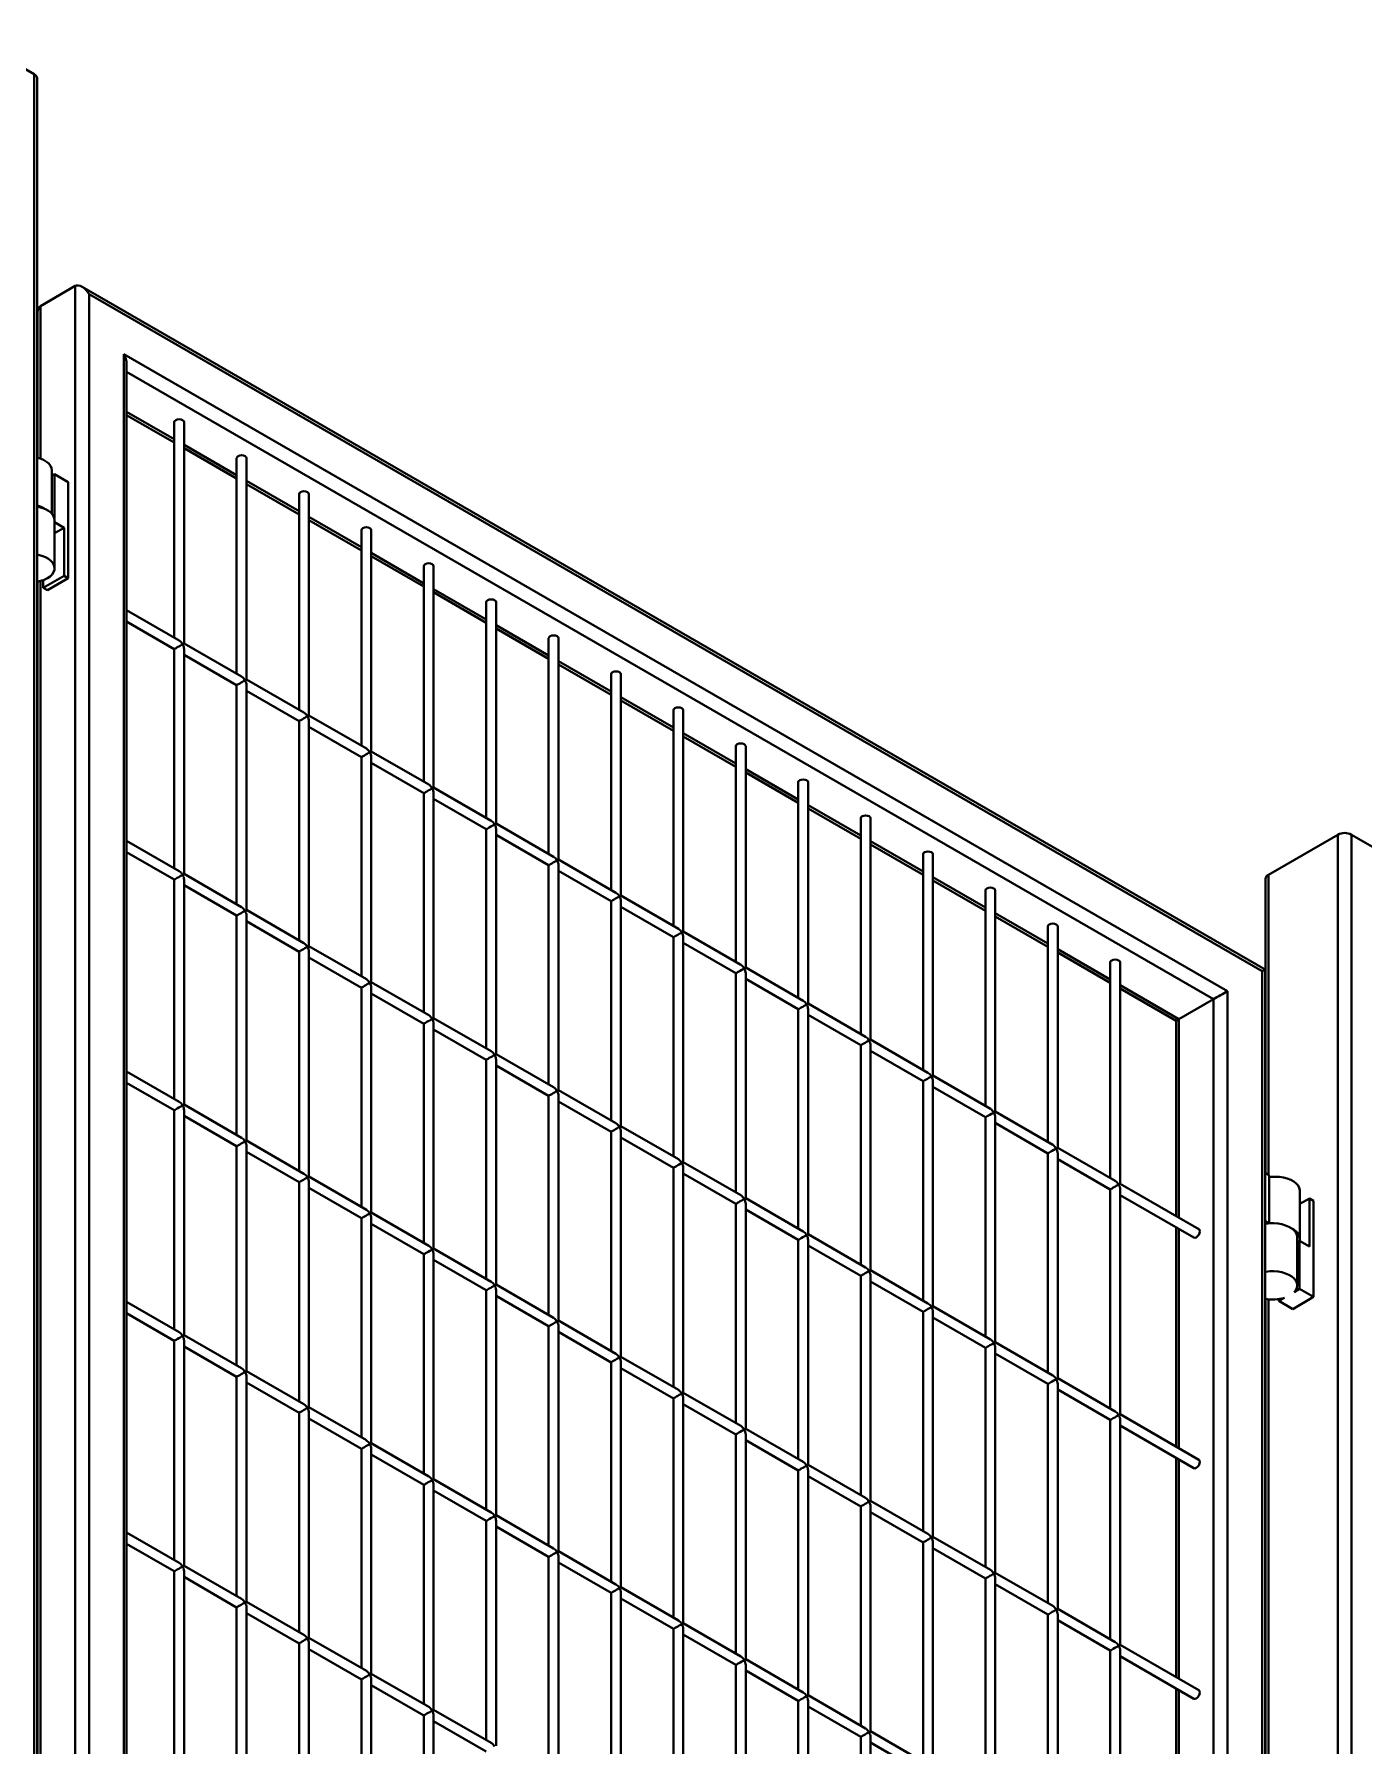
# Model space of a CAD drawing. Header units: millimetres. Extents: x 0 to 420, y 0 to 297.
# Drawn here: x 252.42 to 265.98, y 113.94 to 131.4 of the extents above; entities that cross this region are included whole.
import ezdxf

# ---------------------------------------------------------------- set-up
doc = ezdxf.new("R2010")
doc.units = ezdxf.units.MM

msp = doc.modelspace()

# ---------------------------------------------------------------- linework, layer by layer
at = {"color": 7, "linetype": 'Continuous', "lineweight": 40}
for p, q in [((251.7173, 131.3982), (252.4244, 130.99)), ((252.4537, 98.8013), (252.4537, 130.9491)), ((252.8416, 128.8303), (252.488, 128.6262)), ((252.8416, 99.4348), (252.8416, 128.8303)), ((264.9765, 121.8587), (252.9123, 128.8233)), ((252.983, 128.7486), (252.983, 99.5165)), ((264.9473, 121.8418), (252.983, 128.7486)), ((252.4587, 128.5614), (252.4587, 127.0791)), ((253.3366, 128.1363), (264.5937, 121.6377)), ((253.3366, 99.7206), (253.3366, 128.1363)), ((253.3658, 99.7376), (253.3658, 128.0377)), ((253.3658, 127.514), (253.8522, 127.2332)), ((253.8522, 127.4423), (253.8522, 125.2426)), ((253.9522, 125.1849), (253.9522, 127.4423)), ((253.9522, 127.1755), (254.4886, 126.8659)), ((252.6037, 126.5086), (252.6037, 126.9481)), ((252.6295, 126.9114), (252.6037, 126.8965)), ((252.6295, 126.9114), (252.6295, 126.4623)), ((252.7709, 126.8298), (252.6295, 126.9114)), ((254.4886, 127.0749), (254.4886, 124.8752)), ((254.5886, 124.8175), (254.5886, 127.0749)), ((252.7709, 125.8499), (252.7709, 126.8298)), ((254.5886, 126.8081), (255.125, 126.4985)), ((255.125, 126.7075), (255.125, 124.5078)), ((255.225, 124.4501), (255.225, 126.7075)), ((252.632, 125.952), (252.632, 126.4419)), ((252.632, 126.42), (252.7284, 126.3643)), ((255.225, 126.4408), (255.7614, 126.1311)), ((252.7284, 126.3643), (252.632, 126.3086)), ((252.7284, 126.3643), (252.7284, 125.8744)), ((255.7614, 126.3401), (255.7614, 124.1404)), ((255.8614, 124.0827), (255.8614, 126.3401)), ((255.8614, 126.0734), (256.3978, 125.7637)), ((252.7284, 125.8744), (252.5163, 125.752)), ((252.7284, 125.8744), (252.7709, 125.8499)), ((256.3978, 125.9728), (256.3978, 123.773)), ((256.4978, 123.7153), (256.4978, 125.9728)), ((252.4587, 125.8146), (252.4587, 102.5829)), ((252.5163, 125.8303), (252.5163, 125.752)), ((252.5163, 125.752), (252.5587, 125.7275)), ((252.7709, 125.8499), (252.5587, 125.7275)), ((256.4978, 125.706), (257.0342, 125.3963)), ((253.9022, 125.2137), (253.3658, 125.5234)), ((257.0342, 125.6054), (257.0342, 123.4057)), ((257.1342, 123.3479), (257.1342, 125.6054)), ((253.3658, 125.4079), (253.8522, 125.1271)), ((254.5386, 124.8463), (253.9522, 125.1849)), ((257.1342, 125.3386), (257.6706, 125.0289)), ((257.6706, 125.238), (257.6706, 123.0383)), ((257.7706, 122.9806), (257.7706, 125.238)), ((253.8522, 125.1271), (253.8522, 122.8909)), ((253.9522, 122.8332), (253.9522, 125.1271)), ((253.9522, 125.0694), (254.4886, 124.7597)), ((255.175, 124.479), (254.5886, 124.8175)), ((257.7706, 124.9712), (258.307, 124.6616)), ((258.307, 124.8706), (258.307, 122.6709)), ((258.407, 122.6132), (258.407, 124.8706)), ((254.4886, 124.7597), (254.4886, 122.5236)), ((254.5886, 122.4658), (254.5886, 124.7597)), ((254.5886, 124.702), (255.125, 124.3923)), ((258.407, 124.6038), (258.9434, 124.2942)), ((258.9434, 124.5032), (258.9434, 122.3035)), ((259.0434, 122.2458), (259.0434, 124.5032)), ((255.125, 124.3923), (255.125, 122.1562)), ((255.8114, 124.1116), (255.225, 124.4501)), ((255.225, 122.0984), (255.225, 124.3923)), ((255.225, 124.3346), (255.7614, 124.025)), ((259.0434, 124.2365), (259.5798, 123.9268)), ((259.5798, 124.1358), (259.5798, 121.9361)), ((259.6798, 121.8784), (259.6798, 124.1358)), ((255.7614, 124.025), (255.7614, 121.7888)), ((256.4478, 123.7442), (255.8614, 124.0827)), ((255.8614, 121.7311), (255.8614, 124.025)), ((255.8614, 123.9672), (256.3978, 123.6576)), ((259.6798, 123.8691), (260.2162, 123.5594)), ((256.3978, 123.6576), (256.3978, 121.4214)), ((257.0842, 123.3768), (256.4978, 123.7153)), ((256.4978, 121.3637), (256.4978, 123.6576)), ((256.4978, 123.5999), (257.0342, 123.2902)), ((260.2162, 123.7685), (260.2162, 121.5687)), ((260.3162, 121.511), (260.3162, 123.7685)), ((260.3162, 123.5017), (260.8526, 123.192)), ((257.0342, 123.2902), (257.0342, 121.054)), ((257.7206, 123.0094), (257.1342, 123.3479)), ((257.1342, 120.9963), (257.1342, 123.2902)), ((260.8526, 123.4011), (260.8526, 121.2014)), ((260.9526, 121.1436), (260.9526, 123.4011)), ((253.9022, 122.8621), (253.3658, 123.1717)), ((257.1342, 123.2325), (257.6706, 122.9228)), ((260.9526, 123.1343), (261.489, 122.8246)), ((265.0109, 122.8259), (265.718, 123.2341)), ((265.8594, 123.2341), (266.5665, 122.8259)), ((253.3658, 123.0563), (253.8522, 122.7755)), ((257.6706, 122.9228), (257.6706, 120.6866)), ((258.357, 122.642), (257.7706, 122.9806)), ((257.7706, 120.6289), (257.7706, 122.9228)), ((261.489, 123.0337), (261.489, 120.834)), ((261.589, 120.7763), (261.589, 123.0337)), ((253.8522, 122.7755), (253.8522, 120.5393)), ((254.5386, 122.4947), (253.9522, 122.8332)), ((253.9522, 120.4816), (253.9522, 122.7755)), ((257.7706, 122.8651), (258.307, 122.5554)), ((261.589, 122.7669), (262.1254, 122.4573)), ((264.9816, 122.7851), (264.9816, 119.7807)), ((253.9522, 122.7178), (254.4886, 122.4081)), ((258.307, 122.5554), (258.307, 120.3193)), ((258.9934, 122.2747), (258.407, 122.6132)), ((258.407, 120.2615), (258.407, 122.5554)), ((262.1254, 122.6663), (262.1254, 120.4666)), ((262.2254, 120.4089), (262.2254, 122.6663)), ((254.4886, 122.4081), (254.4886, 120.1719)), ((255.175, 122.1273), (254.5886, 122.4658)), ((254.5886, 120.1142), (254.5886, 122.4081)), ((258.407, 122.4977), (258.9434, 122.188)), ((262.2254, 122.3995), (262.7618, 122.0899)), ((254.5886, 122.3504), (255.125, 122.0407)), ((259.6298, 121.9073), (259.0434, 122.2458)), ((262.7618, 122.2989), (262.7618, 120.0992)), ((262.8618, 120.0415), (262.8618, 122.2989)), ((255.125, 122.0407), (255.125, 119.8045)), ((255.8114, 121.7599), (255.225, 122.0985)), ((255.225, 119.7468), (255.225, 122.0407)), ((258.9434, 122.188), (258.9434, 119.9519)), ((259.0434, 119.8941), (259.0434, 122.188)), ((259.0434, 122.1303), (259.5798, 121.8207)), ((262.8618, 122.0321), (263.3982, 121.7225)), ((255.225, 121.983), (255.7614, 121.6733)), ((260.2662, 121.5399), (259.6798, 121.8784)), ((263.3982, 121.9315), (263.3982, 119.7318)), ((263.4982, 119.6741), (263.4982, 121.9315)), ((264.9765, 92.5111), (264.9765, 121.8587)), ((256.4478, 121.3926), (255.8614, 121.7311)), ((259.5798, 121.8207), (259.5798, 119.5845)), ((259.6798, 119.5268), (259.6798, 121.8207)), ((259.6798, 121.7629), (260.2162, 121.4533)), ((264.9473, 92.6097), (264.9473, 121.8418)), ((255.7614, 121.6733), (255.7614, 119.4372)), ((255.8614, 119.3794), (255.8614, 121.6733)), ((255.8614, 121.6156), (256.3978, 121.3059)), ((260.9026, 121.1725), (260.3162, 121.511)), ((263.4982, 121.6648), (264.0694, 121.335)), ((264.4523, 121.556), (264.0987, 121.3519)), ((264.5937, 121.6377), (264.5937, 93.222)), ((257.0842, 121.0252), (256.4978, 121.3637)), ((260.2162, 121.4533), (260.2162, 119.2171)), ((260.3162, 119.1594), (260.3162, 121.4533)), ((260.3162, 121.3956), (260.8526, 121.0859)), ((264.0694, 121.335), (264.0694, 119.3443)), ((256.3978, 121.3059), (256.3978, 119.0698)), ((256.4978, 119.012), (256.4978, 121.3059)), ((256.4978, 121.2482), (257.0342, 120.9386)), ((257.7206, 120.6578), (257.1342, 120.9963)), ((260.8526, 121.0859), (260.8526, 118.8497)), ((261.539, 120.8051), (260.9526, 121.1436)), ((260.9526, 118.792), (260.9526, 121.0859)), ((260.9526, 121.0282), (261.489, 120.7185)), ((253.9022, 120.5104), (253.3658, 120.8201)), ((257.0342, 120.9386), (257.0342, 118.7024)), ((257.1342, 118.6447), (257.1342, 120.9386)), ((257.1342, 120.8808), (257.6706, 120.5712)), ((253.3658, 120.7046), (253.8522, 120.4238)), ((258.357, 120.2904), (257.7706, 120.6289)), ((261.489, 120.7185), (261.489, 118.4823)), ((262.1754, 120.4377), (261.589, 120.7763)), ((261.589, 118.4246), (261.589, 120.7185)), ((261.589, 120.6608), (262.1254, 120.3511)), ((254.5386, 120.1431), (253.9522, 120.4816)), ((257.6706, 120.5712), (257.6706, 118.335)), ((257.7706, 118.2773), (257.7706, 120.5712)), ((257.7706, 120.5134), (258.307, 120.2038)), ((253.8522, 120.4238), (253.8522, 118.1877)), ((253.9522, 118.1299), (253.9522, 120.4238)), ((253.9522, 120.3661), (254.4886, 120.0565)), ((262.1254, 120.3511), (262.1254, 118.115)), ((262.8118, 120.0703), (262.2254, 120.4089)), ((262.2254, 118.0572), (262.2254, 120.3511)), ((262.2254, 120.2934), (262.7618, 119.9837)), ((255.175, 119.7757), (254.5886, 120.1142)), ((258.307, 120.2038), (258.307, 117.9676)), ((258.9934, 119.923), (258.407, 120.2615)), ((258.407, 117.9099), (258.407, 120.2038)), ((258.407, 120.1461), (258.9434, 119.8364)), ((254.4886, 120.0565), (254.4886, 117.8203)), ((254.5886, 117.7626), (254.5886, 120.0565)), ((254.5886, 119.9987), (255.125, 119.6891)), ((262.7618, 119.9837), (262.7618, 117.7476)), ((263.4482, 119.703), (262.8618, 120.0415)), ((262.8618, 117.6898), (262.8618, 119.9837)), ((258.9434, 119.8364), (258.9434, 117.6002)), ((259.6298, 119.5556), (259.0434, 119.8941)), ((259.0434, 117.5425), (259.0434, 119.8364)), ((259.0434, 119.7787), (259.5798, 119.469)), ((262.8618, 119.926), (263.3982, 119.6164)), ((264.9765, 119.7836), (265.018, 119.7597)), ((265.018, 119.7597), (265.018, 119.2697)), ((255.125, 119.6891), (255.125, 117.4529)), ((255.8114, 119.4083), (255.225, 119.7468)), ((255.225, 117.3952), (255.225, 119.6891)), ((255.225, 119.6313), (255.7614, 119.3217)), ((263.3982, 119.6164), (263.3982, 117.3802)), ((264.3005, 119.2109), (263.4982, 119.6741)), ((263.4982, 117.3225), (263.4982, 119.6164)), ((265.3316, 119.1105), (265.3316, 119.6005)), ((259.5798, 119.469), (259.5798, 117.2329)), ((260.2662, 119.1882), (259.6798, 119.5268)), ((259.6798, 117.1751), (259.6798, 119.469)), ((259.6798, 119.4113), (260.2162, 119.1016)), ((263.4982, 119.5586), (264.2505, 119.1243)), ((265.3316, 119.4672), (265.4281, 119.5229)), ((265.4281, 119.033), (265.4281, 119.5229)), ((265.4281, 119.5229), (265.4705, 119.4984)), ((265.4705, 119.4984), (265.4705, 118.5186)), ((255.7614, 119.3217), (255.7614, 117.0855)), ((256.4478, 119.0409), (255.8614, 119.3794)), ((255.8614, 117.0278), (255.8614, 119.3217)), ((255.8614, 119.264), (256.3978, 118.9543)), ((265.018, 119.2697), (264.9765, 119.2937)), ((260.2162, 119.1016), (260.2162, 116.8655)), ((260.9026, 118.8209), (260.3162, 119.1594)), ((260.3162, 116.8077), (260.3162, 119.1016)), ((264.0694, 119.2289), (264.0694, 116.9927)), ((265.3033, 118.637), (265.3033, 119.1269)), ((265.3033, 119.0753), (265.3291, 119.0901)), ((265.3291, 118.6002), (265.3291, 119.0901)), ((265.3291, 119.0901), (265.4281, 119.033)), ((256.3978, 118.9543), (256.3978, 116.7181)), ((257.0842, 118.6735), (256.4978, 119.012)), ((256.4978, 116.6604), (256.4978, 118.9543)), ((256.4978, 118.8966), (257.0342, 118.5869)), ((260.3162, 119.0439), (260.8526, 118.7343)), ((260.8526, 118.7343), (260.8526, 116.4981)), ((261.539, 118.4535), (260.9526, 118.792)), ((260.9526, 116.4404), (260.9526, 118.7343)), ((257.0342, 118.5869), (257.0342, 116.3508)), ((257.7206, 118.3061), (257.1342, 118.6447)), ((257.1342, 116.293), (257.1342, 118.5869)), ((260.9526, 118.6765), (261.489, 118.3669)), ((265.2725, 118.5676), (265.3291, 118.6002)), ((265.4705, 118.5186), (265.3291, 118.6002)), ((253.9022, 118.1588), (253.3658, 118.4685)), ((257.1342, 118.5292), (257.6706, 118.2195)), ((261.489, 118.3669), (261.489, 116.1307)), ((262.1754, 118.0861), (261.589, 118.4246)), ((261.589, 116.073), (261.589, 118.3669)), ((264.9816, 118.4987), (264.9816, 95.2844)), ((265.117, 118.4778), (265.1735, 118.5104)), ((265.117, 118.4778), (265.117, 118.4974)), ((265.2584, 118.3961), (265.117, 118.4778)), ((265.2584, 118.3961), (265.4705, 118.5186)), ((253.3658, 118.353), (253.8522, 118.0722)), ((257.6706, 118.2195), (257.6706, 115.9834)), ((258.357, 117.9388), (257.7706, 118.2773)), ((257.7706, 115.9256), (257.7706, 118.2195)), ((261.589, 118.3091), (262.1254, 117.9995)), ((253.8522, 118.0722), (253.8522, 115.836)), ((254.5386, 117.7914), (253.9522, 118.1299)), ((253.9522, 115.7783), (253.9522, 118.0722)), ((253.9522, 118.0145), (254.4886, 117.7048)), ((257.7706, 118.1618), (258.307, 117.8522)), ((262.8118, 117.7187), (262.2254, 118.0572)), ((258.307, 117.8522), (258.307, 115.616)), ((258.9934, 117.5714), (258.407, 117.9099)), ((258.407, 115.5583), (258.407, 117.8522)), ((262.1254, 117.9995), (262.1254, 115.7633)), ((262.2254, 115.7056), (262.2254, 117.9995)), ((262.2254, 117.9418), (262.7618, 117.6321)), ((254.4886, 117.7048), (254.4886, 115.4686)), ((255.175, 117.424), (254.5886, 117.7626)), ((254.5886, 115.4109), (254.5886, 117.7048)), ((258.407, 117.7944), (258.9434, 117.4848)), ((263.4482, 117.3513), (262.8618, 117.6898)), ((254.5886, 117.6471), (255.125, 117.3374)), ((258.9434, 117.4848), (258.9434, 115.2486)), ((259.6298, 117.204), (259.0434, 117.5425)), ((259.0434, 115.1909), (259.0434, 117.4848)), ((262.7618, 117.6321), (262.7618, 115.3959)), ((262.8618, 115.3382), (262.8618, 117.6321)), ((262.8618, 117.5744), (263.3982, 117.2647)), ((255.125, 117.3374), (255.125, 115.1013)), ((255.8114, 117.0567), (255.225, 117.3952)), ((255.225, 115.0435), (255.225, 117.3374)), ((259.0434, 117.427), (259.5798, 117.1174)), ((264.3005, 116.8593), (263.4982, 117.3225)), ((255.225, 117.2797), (255.7614, 116.9701)), ((260.2662, 116.8366), (259.6798, 117.1751)), ((263.3982, 117.2647), (263.3982, 115.0286)), ((263.4982, 114.9708), (263.4982, 117.2647)), ((263.4982, 117.207), (264.2505, 116.7727)), ((255.7614, 116.9701), (255.7614, 114.7339)), ((256.4478, 116.6893), (255.8614, 117.0278)), ((255.8614, 114.6762), (255.8614, 116.9701)), ((259.5798, 117.1174), (259.5798, 114.8812)), ((259.6798, 114.8235), (259.6798, 117.1174)), ((259.6798, 117.0597), (260.2162, 116.75)), ((255.8614, 116.9123), (256.3978, 116.6027)), ((260.9026, 116.4692), (260.3162, 116.8077)), ((264.0694, 116.8772), (264.0694, 114.641)), ((257.0842, 116.3219), (256.4978, 116.6604)), ((260.2162, 116.75), (260.2162, 114.5138)), ((260.3162, 114.4561), (260.3162, 116.75)), ((260.3162, 116.6923), (260.8526, 116.3826)), ((256.3978, 116.6027), (256.3978, 114.3665)), ((256.4978, 114.3088), (256.4978, 116.6027)), ((256.4978, 116.5449), (257.0342, 116.2353)), ((261.539, 116.1018), (260.9526, 116.4404)), ((257.7206, 115.9545), (257.1342, 116.293)), ((260.8526, 116.3826), (260.8526, 114.1465)), ((260.9526, 114.0887), (260.9526, 116.3826)), ((260.9526, 116.3249), (261.489, 116.0152)), ((253.9022, 115.8072), (253.3658, 116.1168)), ((257.0342, 116.2353), (257.0342, 113.9991)), ((257.1342, 113.9414), (257.1342, 116.2353)), ((257.1342, 116.1776), (257.6706, 115.8679)), ((253.3658, 116.0014), (253.8522, 115.7206)), ((258.357, 115.5871), (257.7706, 115.9256)), ((261.489, 116.0152), (261.489, 113.7791)), ((262.1754, 115.7345), (261.589, 116.073)), ((261.589, 113.7213), (261.589, 116.0152)), ((261.589, 115.9575), (262.1254, 115.6479)), ((254.5386, 115.4398), (253.9522, 115.7783)), ((257.6706, 115.8679), (257.6706, 113.6317)), ((257.7706, 113.574), (257.7706, 115.8679)), ((257.7706, 115.8102), (258.307, 115.5005)), ((253.8522, 115.7206), (253.8522, 113.4844)), ((253.9522, 113.4267), (253.9522, 115.7206)), ((253.9522, 115.6628), (254.4886, 115.3532)), ((262.1254, 115.6479), (262.1254, 113.4117)), ((262.8118, 115.3671), (262.2254, 115.7056)), ((262.2254, 113.354), (262.2254, 115.6479)), ((262.2254, 115.5901), (262.7618, 115.2805)), ((255.175, 115.0724), (254.5886, 115.4109)), ((258.307, 115.5005), (258.307, 113.2643)), ((258.9934, 115.2197), (258.407, 115.5583)), ((258.407, 113.2066), (258.407, 115.5005)), ((258.407, 115.4428), (258.9434, 115.1331)), ((254.4886, 115.3532), (254.4886, 113.117)), ((254.5886, 113.0593), (254.5886, 115.3532)), ((254.5886, 115.2955), (255.125, 114.9858)), ((262.7618, 115.2805), (262.7618, 113.0443)), ((263.4482, 114.9997), (262.8618, 115.3382)), ((262.8618, 112.9866), (262.8618, 115.2805)), ((262.8618, 115.2227), (263.3982, 114.9131)), ((255.8114, 114.705), (255.225, 115.0435)), ((258.9434, 115.1331), (258.9434, 112.897)), ((259.6298, 114.8524), (259.0434, 115.1909)), ((259.0434, 112.8392), (259.0434, 115.1331)), ((259.0434, 115.0754), (259.5798, 114.7658)), ((255.125, 114.9858), (255.125, 112.7496)), ((255.225, 112.6919), (255.225, 114.9858)), ((255.225, 114.9281), (255.7614, 114.6184)), ((263.3982, 114.9131), (263.3982, 112.6769)), ((264.3005, 114.5077), (263.4982, 114.9708)), ((263.4982, 112.6192), (263.4982, 114.9131)), ((259.5798, 114.7658), (259.5798, 112.5296)), ((260.2662, 114.485), (259.6798, 114.8235)), ((259.6798, 112.4719), (259.6798, 114.7658)), ((259.6798, 114.708), (260.2162, 114.3984)), ((263.4982, 114.8554), (264.2505, 114.4211)), ((255.7614, 114.6184), (255.7614, 112.3822)), ((256.4478, 114.3376), (255.8614, 114.6762)), ((255.8614, 112.3245), (255.8614, 114.6184)), ((255.8614, 114.5607), (256.3978, 114.251)), ((264.0694, 114.5256), (264.0694, 112.2894)), ((260.2162, 114.3984), (260.2162, 112.1622)), ((260.9026, 114.1176), (260.3162, 114.4561)), ((260.3162, 112.1045), (260.3162, 114.3984)), ((256.3978, 114.251), (256.3978, 112.0149)), ((257.0842, 113.9703), (256.4978, 114.3088)), ((256.4978, 111.9571), (256.4978, 114.251)), ((256.4978, 114.1933), (257.0342, 113.8836)), ((260.3162, 114.3406), (260.8526, 114.031)), ((260.8526, 114.031), (260.8526, 111.7948)), ((261.539, 113.7502), (260.9526, 114.0887)), ((260.9526, 111.7371), (260.9526, 114.031)), ((260.9526, 113.9733), (261.489, 113.6636))]:
    msp.add_line(p, q, dxfattribs=at)
at = {"color": 8, "linetype": 'Continuous', "lineweight": 40}
for p, q in [((252.4244, 98.8182), (252.4244, 130.99)), ((252.488, 128.6262), (252.488, 127.0699)), ((264.4523, 121.556), (253.3658, 127.9561)), ((253.3658, 127.5479), (253.8522, 127.2671)), ((253.9522, 127.2093), (254.4886, 126.8997)), ((254.5886, 126.8419), (255.125, 126.5323)), ((255.225, 126.4746), (255.7614, 126.1649)), ((255.8614, 126.1072), (256.3978, 125.7975)), ((252.488, 125.8213), (252.488, 102.5736)), ((256.4978, 125.7398), (257.0342, 125.4301)), ((257.1342, 125.3724), (257.6706, 125.0628)), ((257.7706, 125.005), (258.307, 124.6954)), ((258.407, 124.6376), (258.9434, 124.328)), ((259.0434, 124.2703), (259.5798, 123.9606)), ((259.6798, 123.9029), (260.2162, 123.5932)), ((260.3162, 123.5355), (260.8526, 123.2258)), ((260.9526, 123.1681), (261.489, 122.8585)), ((265.718, 91.0623), (265.718, 123.2341)), ((265.8594, 123.2341), (265.8594, 91.0623)), ((261.589, 122.8007), (262.1254, 122.4911)), ((265.0109, 122.8259), (265.0109, 119.7638)), ((262.2254, 122.4333), (262.7618, 122.1237)), ((262.8618, 122.066), (263.3982, 121.7563)), ((263.4982, 121.6986), (264.0987, 121.3519)), ((264.4523, 93.3375), (264.4523, 121.556)), ((264.0987, 121.3519), (264.0987, 119.3274)), ((264.0987, 119.212), (264.0987, 116.9758)), ((265.0109, 118.4947), (265.0109, 95.2675)), ((264.0987, 116.8603), (264.0987, 114.6241)), ((264.0987, 114.5087), (264.0987, 112.2725))]:
    msp.add_line(p, q, dxfattribs=at)
at = {"color": 7, "linetype": 'Continuous', "lineweight": 40, "flags": 128}
for points in [[(253.9522, 127.4423), (253.9484, 127.4533), (253.9376, 127.4627), (253.9214, 127.469), (253.9022, 127.4712), (253.8831, 127.469), (253.8669, 127.4627), (253.8561, 127.4533), (253.8522, 127.4423)], [(254.5886, 127.0749), (254.5848, 127.086), (254.574, 127.0953), (254.5578, 127.1016), (254.5386, 127.1038), (254.5195, 127.1016), (254.5033, 127.0953), (254.4924, 127.086), (254.4886, 127.0749)], [(252.4537, 127.0804), (252.4864, 127.0705), (252.5199, 127.0559), (252.5488, 127.0383), (252.5722, 127.0182), (252.5895, 126.9961), (252.6, 126.9727), (252.6037, 126.9485), (252.6037, 126.9481)], [(255.225, 126.7075), (255.2212, 126.7186), (255.2104, 126.7279), (255.1942, 126.7342), (255.175, 126.7364), (255.1559, 126.7342), (255.1397, 126.7279), (255.1288, 126.7186), (255.125, 126.7075)], [(252.4537, 126.5802), (252.4651, 126.578), (252.5034, 126.5681), (252.5382, 126.5546), (252.5687, 126.5379), (252.5939, 126.5185), (252.6131, 126.4969), (252.6258, 126.4738), (252.6316, 126.4498), (252.632, 126.4419)], [(255.8614, 126.3401), (255.8576, 126.3512), (255.8468, 126.3606), (255.8306, 126.3668), (255.8114, 126.369), (255.7923, 126.3668), (255.7761, 126.3606), (255.7652, 126.3512), (255.7614, 126.3401)], [(252.4537, 126.0902), (252.4651, 126.0881), (252.5034, 126.0781), (252.5382, 126.0646), (252.5687, 126.048), (252.5939, 126.0286), (252.6131, 126.007), (252.6258, 125.9839), (252.6316, 125.9599), (252.6304, 125.9357), (252.6222, 125.9119), (252.6072, 125.8893), (252.5858, 125.8684), (252.5587, 125.8499), (252.5267, 125.8343), (252.4905, 125.822), (252.4537, 125.8137)], [(256.4978, 125.9728), (256.494, 125.9838), (256.4832, 125.9932), (256.467, 125.9994), (256.4478, 126.0016), (256.4287, 125.9994), (256.4125, 125.9932), (256.4016, 125.9838), (256.3978, 125.9728), (256.3978, 125.9728)], [(257.1342, 125.6054), (257.1304, 125.6164), (257.1196, 125.6258), (257.1034, 125.632), (257.0842, 125.6342), (257.0651, 125.632), (257.0489, 125.6258), (257.038, 125.6164), (257.0342, 125.6054)], [(257.7706, 125.238), (257.7668, 125.249), (257.756, 125.2584), (257.7398, 125.2647), (257.7206, 125.2669), (257.7015, 125.2647), (257.6853, 125.2584), (257.6744, 125.249), (257.6706, 125.238)], [(258.407, 124.8706), (258.4032, 124.8817), (258.3924, 124.891), (258.3762, 124.8973), (258.357, 124.8995), (258.3379, 124.8973), (258.3217, 124.891), (258.3108, 124.8817), (258.307, 124.8706)], [(259.0434, 124.5032), (259.0396, 124.5143), (259.0288, 124.5236), (259.0125, 124.5299), (258.9934, 124.5321), (258.9743, 124.5299), (258.9581, 124.5236), (258.9472, 124.5143), (258.9434, 124.5032), (258.9434, 124.5032)], [(259.6798, 124.1358), (259.676, 124.1469), (259.6652, 124.1563), (259.6489, 124.1625), (259.6298, 124.1647), (259.6107, 124.1625), (259.5945, 124.1563), (259.5836, 124.1469), (259.5798, 124.1358)], [(260.3162, 123.7685), (260.3124, 123.7795), (260.3016, 123.7889), (260.2853, 123.7951), (260.2662, 123.7973), (260.2471, 123.7951), (260.2309, 123.7889), (260.22, 123.7795), (260.2162, 123.7685), (260.2162, 123.7685)], [(260.9526, 123.4011), (260.9488, 123.4121), (260.938, 123.4215), (260.9217, 123.4277), (260.9026, 123.4299), (260.8835, 123.4277), (260.8672, 123.4215), (260.8564, 123.4121), (260.8526, 123.4011), (260.8526, 123.4011)], [(261.589, 123.0337), (261.5852, 123.0447), (261.5744, 123.0541), (261.5581, 123.0604), (261.539, 123.0626), (261.5199, 123.0604), (261.5036, 123.0541), (261.4928, 123.0447), (261.489, 123.0337)], [(262.2254, 122.6663), (262.2216, 122.6774), (262.2107, 122.6867), (262.1945, 122.693), (262.1754, 122.6952), (262.1563, 122.693), (262.14, 122.6867), (262.1292, 122.6774), (262.1254, 122.6663)], [(262.8618, 122.2989), (262.858, 122.31), (262.8471, 122.3193), (262.8309, 122.3256), (262.8118, 122.3278), (262.7927, 122.3256), (262.7764, 122.3193), (262.7656, 122.31), (262.7618, 122.2989), (262.7618, 122.2989)], [(263.4982, 121.9315), (263.4944, 121.9426), (263.4835, 121.952), (263.4673, 121.9582), (263.4482, 121.9604), (263.4291, 121.9582), (263.4128, 121.952), (263.402, 121.9426), (263.3982, 121.9315)], [(265.3316, 119.6005), (265.3312, 119.6084), (265.3254, 119.6324), (265.3127, 119.6555), (265.2935, 119.6771), (265.2683, 119.6965), (265.2379, 119.7131), (265.203, 119.7266), (265.1647, 119.7366), (265.1241, 119.7427), (265.0823, 119.7448), (265.0404, 119.7428), (265.018, 119.74)], [(264.9765, 119.2642), (264.984, 119.2655), (265.0251, 119.2703), (265.0671, 119.271), (265.1087, 119.2676), (265.1487, 119.2603), (265.186, 119.2492), (265.2196, 119.2347), (265.2485, 119.2171), (265.2719, 119.197), (265.2891, 119.1749), (265.2997, 119.1514), (265.3033, 119.1273), (265.3033, 119.1269)], [(264.2505, 119.1243), (264.262, 119.1221), (264.2755, 119.1268)], [(264.2755, 119.1268), (264.289, 119.1377), (264.3005, 119.1532), (264.3082, 119.1709), (264.3109, 119.188), (264.3082, 119.2021), (264.3005, 119.2109), (264.3005, 119.2109)], [(265.3291, 119.0901), (265.33, 119.0943), (265.3312, 119.1185), (265.3254, 119.1425), (265.3127, 119.1656), (265.2935, 119.1871), (265.2683, 119.2065), (265.2437, 119.2204)], [(264.9765, 118.7743), (264.984, 118.7756), (265.0251, 118.7804), (265.0671, 118.7811), (265.1087, 118.7777), (265.1487, 118.7704), (265.186, 118.7593), (265.2196, 118.7447), (265.2485, 118.7272), (265.2719, 118.707), (265.2891, 118.6849), (265.2997, 118.6615), (265.3033, 118.6373), (265.2999, 118.6132), (265.2895, 118.5897), (265.2725, 118.5676)], [(264.2755, 116.7752), (264.289, 116.7861), (264.3005, 116.8016), (264.3082, 116.8192), (264.3109, 116.8364), (264.3082, 116.8505), (264.3005, 116.8593), (264.3005, 116.8593)], [(264.2505, 116.7727), (264.262, 116.7705), (264.2755, 116.7752)], [(264.2505, 114.4211), (264.262, 114.4188), (264.2755, 114.4235)], [(264.2755, 114.4235), (264.289, 114.4344), (264.3005, 114.4499), (264.3082, 114.4676), (264.3109, 114.4848), (264.3082, 114.4988), (264.3005, 114.5077), (264.3005, 114.5077)]]:
    msp.add_lwpolyline(points, dxfattribs=at)
at = {"color": 7, "linetype": 'Continuous', "lineweight": 40}
for centre, radius, start, end in [((252.4036, 130.9441), 0.0503, 5.69487, 65.6247), ((252.388, 126.3124), 0.2858, 56.90299, 76.70943), ((265.7887, 123.0976), 0.1537, 62.60979, 117.39021), ((265.0316, 122.7801), 0.0503, 114.37469, 174.30534), ((265.0529, 118.908), 0.4155, 259.40529, 286.8736)]:
    msp.add_arc(centre, radius, start, end, dxfattribs=at)
for centre, major_axis, ratio, start_param, end_param in [((252.9123, 128.7078), (-0.0707, 0.1225), 0.5773346, 4.7123483, 6.2831447), ((252.5587, 128.5037), (-0.0707, 0.1225), 0.5773346, 6.2831447, 7.0685428), ((253.2658, 128.0954), (-0.0707, 0.1225), 0.5773346, 3.9269502, 4.7123483), ((253.9022, 125.156), (0.05, 0.0289), 0.0000704, 3.141552, 5.4977465), ((253.9022, 125.156), (-0.0354, 0.0612), 0.5773346, 4.7123483, 5.4978278), ((253.9022, 125.156), (0.05, 0.0289), 0.0000704, 5.4977465, 6.2831447), ((253.9022, 125.156), (-0.0354, 0.0612), 0.5773346, 3.9269502, 4.7123483), ((254.5386, 124.7886), (-0.0354, 0.0612), 0.5773346, 4.7123483, 5.4978278), ((254.5386, 124.7886), (0.05, 0.0289), 0.0000704, 5.4977465, 6.2831447), ((254.5386, 124.7886), (0.05, 0.0289), 0.0000704, 3.141552, 5.4977465), ((254.5386, 124.7886), (-0.0354, 0.0612), 0.5773346, 3.9269502, 4.7123483), ((255.175, 124.4212), (-0.0354, 0.0612), 0.5773346, 4.7123483, 5.4978278), ((255.175, 124.4212), (0.05, 0.0289), 0.0000704, 3.141552, 5.4977465), ((255.175, 124.4212), (0.05, 0.0289), 0.0000704, 5.4977465, 6.2831447), ((255.175, 124.4212), (-0.0354, 0.0612), 0.5773346, 3.9269502, 4.7123483), ((255.8114, 124.0538), (0.05, 0.0289), 0.0000704, 3.141552, 5.4977465), ((255.8114, 124.0538), (-0.0354, 0.0612), 0.5773346, 4.7123483, 5.4978278), ((255.8114, 124.0538), (0.05, 0.0289), 0.0000704, 5.4977465, 6.2831447), ((255.8114, 124.0538), (-0.0354, 0.0612), 0.5773346, 3.9269502, 4.7123483), ((256.4478, 123.6865), (0.05, 0.0289), 0.0000704, 3.141552, 5.4977465), ((256.4478, 123.6865), (-0.0354, 0.0612), 0.5773346, 4.7123483, 5.4978278), ((256.4478, 123.6865), (0.05, 0.0289), 0.0000704, 5.4977465, 6.2831447), ((256.4478, 123.6865), (-0.0354, 0.0612), 0.5773346, 3.9269502, 4.7123483), ((257.0842, 123.3191), (0.05, 0.0289), 0.0000704, 3.141552, 5.4977465), ((257.0842, 123.3191), (-0.0354, 0.0612), 0.5773346, 4.7123483, 5.4978278), ((257.0842, 123.3191), (0.05, 0.0289), 0.0000704, 5.4977465, 6.2831447), ((257.0842, 123.3191), (-0.0354, 0.0612), 0.5773346, 3.9269502, 4.7123483), ((257.7206, 122.9517), (0.05, 0.0289), 0.0000704, 3.141552, 5.4977465), ((257.7206, 122.9517), (-0.0354, 0.0612), 0.5773346, 4.7123483, 5.4978278), ((257.7206, 122.9517), (0.05, 0.0289), 0.0000704, 5.4977465, 6.2831447), ((257.7206, 122.9517), (-0.0354, 0.0612), 0.5773346, 3.9269502, 4.7123483), ((253.9022, 122.8043), (0.05, 0.0289), 0.0000704, 3.141552, 5.4977465), ((253.9022, 122.8043), (-0.0354, 0.0612), 0.5773346, 4.7123483, 5.4978278), ((253.9022, 122.8043), (0.05, 0.0289), 0.0000704, 5.4977465, 6.2831447), ((253.9022, 122.8043), (-0.0354, 0.0612), 0.5773346, 3.9269502, 4.7123483), ((258.357, 122.5843), (0.05, 0.0289), 0.0000704, 3.141552, 5.4977465), ((258.357, 122.5843), (-0.0354, 0.0612), 0.5773346, 4.7123483, 5.4978278), ((258.357, 122.5843), (0.05, 0.0289), 0.0000704, 5.4977465, 6.2831447), ((258.357, 122.5843), (-0.0354, 0.0612), 0.5773346, 3.9269502, 4.7123483), ((254.5386, 122.437), (0.05, 0.0289), 0.0000704, 3.141552, 5.4977465), ((254.5386, 122.437), (-0.0354, 0.0612), 0.5773346, 4.7123483, 5.4978278), ((254.5386, 122.437), (0.05, 0.0289), 0.0000704, 5.4977465, 6.2831447), ((254.5386, 122.437), (-0.0354, 0.0612), 0.5773346, 3.9269502, 4.7123483), ((258.9934, 122.2169), (0.05, 0.0289), 0.0000704, 3.141552, 5.4977465), ((258.9934, 122.2169), (-0.0354, 0.0612), 0.5773346, 4.7123483, 5.4978278), ((258.9934, 122.2169), (0.05, 0.0289), 0.0000704, 5.4977465, 6.2831447), ((258.9934, 122.2169), (-0.0354, 0.0612), 0.5773346, 3.9269502, 4.7123483), ((255.175, 122.0696), (0.05, 0.0289), 0.0000704, 3.141552, 5.4977465), ((255.175, 122.0696), (-0.0354, 0.0612), 0.5773346, 4.7123483, 5.4978278), ((255.175, 122.0696), (0.05, 0.0289), 0.0000704, 5.4977465, 6.2831447), ((255.175, 122.0696), (-0.0354, 0.0612), 0.5773346, 3.9269502, 4.7123483), ((259.6298, 121.8495), (0.05, 0.0289), 0.0000704, 3.141552, 5.4977465), ((259.6298, 121.8495), (-0.0354, 0.0612), 0.5773346, 4.7123483, 5.4978278), ((259.6298, 121.8495), (0.05, 0.0289), 0.0000704, 5.4977465, 6.2831447), ((259.6298, 121.8495), (-0.0354, 0.0612), 0.5773346, 3.9269502, 4.7123483), ((264.8765, 121.801), (0.1, 0.0577), 0.0000704, 5.4977465, 6.2831447), ((255.8114, 121.7022), (0.05, 0.0289), 0.0000704, 3.141552, 5.4977465), ((255.8114, 121.7022), (-0.0354, 0.0612), 0.5773346, 4.7123483, 5.4978278), ((255.8114, 121.7022), (0.05, 0.0289), 0.0000704, 5.4977465, 6.2831447), ((255.8114, 121.7022), (-0.0354, 0.0612), 0.5773346, 3.9269502, 4.7123483), ((260.2662, 121.4821), (0.05, 0.0289), 0.0000704, 3.141552, 5.4977465), ((260.2662, 121.4821), (-0.0354, 0.0612), 0.5773346, 4.7123483, 5.4978278), ((260.2662, 121.4821), (0.05, 0.0289), 0.0000704, 5.4977465, 6.2831447), ((260.2662, 121.4821), (-0.0354, 0.0612), 0.5773346, 3.9269502, 4.7123483), ((264.523, 121.5968), (0.1, 0.0577), 0.0000704, 3.9269502, 5.4977465), ((256.4478, 121.3348), (0.05, 0.0289), 0.0000704, 3.141552, 5.4977465), ((256.4478, 121.3348), (-0.0354, 0.0612), 0.5773346, 4.7123483, 5.4978278), ((256.4478, 121.3348), (0.05, 0.0289), 0.0000704, 5.4977465, 6.2831447), ((256.4478, 121.3348), (-0.0354, 0.0612), 0.5773346, 3.9269502, 4.7123483), ((264.1694, 121.3927), (0.1, 0.0577), 0.0000704, 3.141552, 3.9269502), ((260.9026, 121.1148), (-0.0354, 0.0612), 0.5773346, 4.7123483, 5.4978278), ((257.0842, 120.9674), (0.05, 0.0289), 0.0000704, 3.141552, 5.4977465), ((257.0842, 120.9674), (-0.0354, 0.0612), 0.5773346, 4.7123483, 5.4978278), ((257.0842, 120.9674), (0.05, 0.0289), 0.0000704, 5.4977465, 6.2831447), ((257.0842, 120.9674), (-0.0354, 0.0612), 0.5773346, 3.9269502, 4.7123483), ((260.9026, 121.1148), (0.05, 0.0289), 0.0000704, 3.141552, 5.4977465), ((260.9026, 121.1148), (0.05, 0.0289), 0.0000704, 5.4977465, 6.2831447), ((260.9026, 121.1148), (-0.0354, 0.0612), 0.5773346, 3.9269502, 4.7123483), ((261.539, 120.7474), (-0.0354, 0.0612), 0.5773346, 4.7123483, 5.4978278), ((257.7206, 120.6), (-0.0354, 0.0612), 0.5773346, 4.7123483, 5.4978278), ((257.7206, 120.6), (0.05, 0.0289), 0.0000704, 5.4977465, 6.2831447), ((261.539, 120.7474), (0.05, 0.0289), 0.0000704, 3.141552, 5.4977465), ((261.539, 120.7474), (0.05, 0.0289), 0.0000704, 5.4977465, 6.2831447), ((261.539, 120.7474), (-0.0354, 0.0612), 0.5773346, 3.9269502, 4.7123483), ((253.9022, 120.4527), (0.05, 0.0289), 0.0000704, 3.141552, 5.4977465), ((253.9022, 120.4527), (-0.0354, 0.0612), 0.5773346, 4.7123483, 5.4978278), ((253.9022, 120.4527), (0.05, 0.0289), 0.0000704, 5.4977465, 6.2831447), ((253.9022, 120.4527), (-0.0354, 0.0612), 0.5773346, 3.9269502, 4.7123483), ((257.7206, 120.6), (0.05, 0.0289), 0.0000704, 3.141552, 5.4977465), ((257.7206, 120.6), (-0.0354, 0.0612), 0.5773346, 3.9269502, 4.7123483), ((258.357, 120.2327), (-0.0354, 0.0612), 0.5773346, 4.7123483, 5.4978278), ((262.1754, 120.38), (0.05, 0.0289), 0.0000704, 3.141552, 5.4977465), ((262.1754, 120.38), (-0.0354, 0.0612), 0.5773346, 4.7123483, 5.4978278), ((262.1754, 120.38), (0.05, 0.0289), 0.0000704, 5.4977465, 6.2831447), ((262.1754, 120.38), (-0.0354, 0.0612), 0.5773346, 3.9269502, 4.7123483), ((254.5386, 120.0853), (0.05, 0.0289), 0.0000704, 3.141552, 5.4977465), ((254.5386, 120.0853), (-0.0354, 0.0612), 0.5773346, 4.7123483, 5.4978278), ((254.5386, 120.0853), (0.05, 0.0289), 0.0000704, 5.4977465, 6.2831447), ((254.5386, 120.0853), (-0.0354, 0.0612), 0.5773346, 3.9269502, 4.7123483), ((258.357, 120.2327), (0.05, 0.0289), 0.0000704, 3.141552, 5.4977465), ((258.357, 120.2327), (0.05, 0.0289), 0.0000704, 5.4977465, 6.2831447), ((258.357, 120.2327), (-0.0354, 0.0612), 0.5773346, 3.9269502, 4.7123483), ((262.8118, 120.0126), (0.05, 0.0289), 0.0000704, 3.141552, 5.4977465), ((262.8118, 120.0126), (-0.0354, 0.0612), 0.5773346, 4.7123483, 5.4978278), ((262.8118, 120.0126), (0.05, 0.0289), 0.0000704, 5.4977465, 6.2831447), ((262.8118, 120.0126), (-0.0354, 0.0612), 0.5773346, 3.9269502, 4.7123483), ((255.175, 119.7179), (-0.0354, 0.0612), 0.5773346, 4.7123483, 5.4978278), ((258.9934, 119.8653), (0.05, 0.0289), 0.0000704, 3.141552, 5.4977465), ((258.9934, 119.8653), (-0.0354, 0.0612), 0.5773346, 4.7123483, 5.4978278), ((258.9934, 119.8653), (0.05, 0.0289), 0.0000704, 5.4977465, 6.2831447), ((258.9934, 119.8653), (-0.0354, 0.0612), 0.5773346, 3.9269502, 4.7123483), ((255.175, 119.7179), (0.05, 0.0289), 0.0000704, 3.141552, 5.4977465), ((255.175, 119.7179), (0.05, 0.0289), 0.0000704, 5.4977465, 6.2831447), ((255.175, 119.7179), (-0.0354, 0.0612), 0.5773346, 3.9269502, 4.7123483), ((263.4482, 119.6452), (0.05, 0.0289), 0.0000704, 3.141552, 5.4977465), ((263.4482, 119.6452), (-0.0354, 0.0612), 0.5773346, 4.7123483, 5.4978278), ((263.4482, 119.6452), (0.05, 0.0289), 0.0000704, 5.4977465, 6.2831447), ((263.4482, 119.6452), (-0.0354, 0.0612), 0.5773346, 3.9269502, 4.7123483), ((255.8114, 119.3506), (-0.0354, 0.0612), 0.5773346, 4.7123483, 5.4978278), ((259.6298, 119.4979), (0.05, 0.0289), 0.0000704, 3.141552, 5.4977465), ((259.6298, 119.4979), (-0.0354, 0.0612), 0.5773346, 4.7123483, 5.4978278), ((259.6298, 119.4979), (0.05, 0.0289), 0.0000704, 5.4977465, 6.2831447), ((259.6298, 119.4979), (-0.0354, 0.0612), 0.5773346, 3.9269502, 4.7123483), ((255.8114, 119.3506), (0.05, 0.0289), 0.0000704, 3.141552, 5.4977465), ((255.8114, 119.3506), (0.05, 0.0289), 0.0000704, 5.4977465, 6.2831447), ((255.8114, 119.3506), (-0.0354, 0.0612), 0.5773346, 3.9269502, 4.7123483), ((260.2662, 119.1305), (0.05, 0.0289), 0.0000704, 3.141552, 5.4977465), ((260.2662, 119.1305), (-0.0354, 0.0612), 0.5773346, 4.7123483, 5.4978278), ((260.2662, 119.1305), (0.05, 0.0289), 0.0000704, 5.4977465, 6.2831447), ((260.2662, 119.1305), (-0.0354, 0.0612), 0.5773346, 3.9269502, 4.7123483), ((256.4478, 118.9832), (0.05, 0.0289), 0.0000704, 3.141552, 5.4977465), ((256.4478, 118.9832), (-0.0354, 0.0612), 0.5773346, 4.7123483, 5.4978278), ((256.4478, 118.9832), (0.05, 0.0289), 0.0000704, 5.4977465, 6.2831447), ((256.4478, 118.9832), (-0.0354, 0.0612), 0.5773346, 3.9269502, 4.7123483), ((260.9026, 118.7631), (0.05, 0.0289), 0.0000704, 3.141552, 5.4977465), ((260.9026, 118.7631), (-0.0354, 0.0612), 0.5773346, 4.7123483, 5.4978278), ((260.9026, 118.7631), (0.05, 0.0289), 0.0000704, 5.4977465, 6.2831447), ((260.9026, 118.7631), (-0.0354, 0.0612), 0.5773346, 3.9269502, 4.7123483), ((257.0842, 118.6158), (0.05, 0.0289), 0.0000704, 3.141552, 5.4977465), ((257.0842, 118.6158), (-0.0354, 0.0612), 0.5773346, 4.7123483, 5.4978278), ((257.0842, 118.6158), (0.05, 0.0289), 0.0000704, 5.4977465, 6.2831447), ((257.0842, 118.6158), (-0.0354, 0.0612), 0.5773346, 3.9269502, 4.7123483), ((261.539, 118.3957), (0.05, 0.0289), 0.0000704, 3.141552, 5.4977465), ((261.539, 118.3957), (-0.0354, 0.0612), 0.5773346, 4.7123483, 5.4978278), ((261.539, 118.3957), (0.05, 0.0289), 0.0000704, 5.4977465, 6.2831447), ((261.539, 118.3957), (-0.0354, 0.0612), 0.5773346, 3.9269502, 4.7123483), ((257.7206, 118.2484), (0.05, 0.0289), 0.0000704, 3.141552, 5.4977465), ((257.7206, 118.2484), (-0.0354, 0.0612), 0.5773346, 4.7123483, 5.4978278), ((257.7206, 118.2484), (0.05, 0.0289), 0.0000704, 5.4977465, 6.2831447), ((257.7206, 118.2484), (-0.0354, 0.0612), 0.5773346, 3.9269502, 4.7123483), ((253.9022, 118.1011), (0.05, 0.0289), 0.0000704, 3.141552, 5.4977465), ((253.9022, 118.1011), (-0.0354, 0.0612), 0.5773346, 4.7123483, 5.4978278), ((253.9022, 118.1011), (0.05, 0.0289), 0.0000704, 5.4977465, 6.2831447), ((253.9022, 118.1011), (-0.0354, 0.0612), 0.5773346, 3.9269502, 4.7123483), ((262.1754, 118.0284), (0.05, 0.0289), 0.0000704, 3.141552, 5.4977465), ((262.1754, 118.0284), (-0.0354, 0.0612), 0.5773346, 4.7123483, 5.4978278), ((262.1754, 118.0284), (0.05, 0.0289), 0.0000704, 5.4977465, 6.2831447), ((262.1754, 118.0284), (-0.0354, 0.0612), 0.5773346, 3.9269502, 4.7123483), ((258.357, 117.881), (0.05, 0.0289), 0.0000704, 3.141552, 5.4977465), ((258.357, 117.881), (-0.0354, 0.0612), 0.5773346, 4.7123483, 5.4978278), ((258.357, 117.881), (0.05, 0.0289), 0.0000704, 5.4977465, 6.2831447), ((258.357, 117.881), (-0.0354, 0.0612), 0.5773346, 3.9269502, 4.7123483), ((254.5386, 117.7337), (0.05, 0.0289), 0.0000704, 3.141552, 5.4977465), ((254.5386, 117.7337), (-0.0354, 0.0612), 0.5773346, 4.7123483, 5.4978278), ((254.5386, 117.7337), (0.05, 0.0289), 0.0000704, 5.4977465, 6.2831447), ((254.5386, 117.7337), (-0.0354, 0.0612), 0.5773346, 3.9269502, 4.7123483), ((262.8118, 117.661), (0.05, 0.0289), 0.0000704, 3.141552, 5.4977465), ((262.8118, 117.661), (-0.0354, 0.0612), 0.5773346, 4.7123483, 5.4978278), ((262.8118, 117.661), (0.05, 0.0289), 0.0000704, 5.4977465, 6.2831447), ((262.8118, 117.661), (-0.0354, 0.0612), 0.5773346, 3.9269502, 4.7123483), ((258.9934, 117.5136), (0.05, 0.0289), 0.0000704, 3.141552, 5.4977465), ((258.9934, 117.5136), (-0.0354, 0.0612), 0.5773346, 4.7123483, 5.4978278), ((258.9934, 117.5136), (0.05, 0.0289), 0.0000704, 5.4977465, 6.2831447), ((258.9934, 117.5136), (-0.0354, 0.0612), 0.5773346, 3.9269502, 4.7123483), ((255.175, 117.3663), (0.05, 0.0289), 0.0000704, 3.141552, 5.4977465), ((255.175, 117.3663), (-0.0354, 0.0612), 0.5773346, 4.7123483, 5.4978278), ((255.175, 117.3663), (0.05, 0.0289), 0.0000704, 5.4977465, 6.2831447), ((255.175, 117.3663), (-0.0354, 0.0612), 0.5773346, 3.9269502, 4.7123483), ((263.4482, 117.2936), (0.05, 0.0289), 0.0000704, 3.141552, 5.4977465), ((263.4482, 117.2936), (-0.0354, 0.0612), 0.5773346, 4.7123483, 5.4978278), ((263.4482, 117.2936), (0.05, 0.0289), 0.0000704, 5.4977465, 6.2831447), ((263.4482, 117.2936), (-0.0354, 0.0612), 0.5773346, 3.9269502, 4.7123483), ((259.6298, 117.1463), (0.05, 0.0289), 0.0000704, 3.141552, 5.4977465), ((259.6298, 117.1463), (-0.0354, 0.0612), 0.5773346, 4.7123483, 5.4978278), ((259.6298, 117.1463), (0.05, 0.0289), 0.0000704, 5.4977465, 6.2831447), ((259.6298, 117.1463), (-0.0354, 0.0612), 0.5773346, 3.9269502, 4.7123483), ((255.8114, 116.9989), (0.05, 0.0289), 0.0000704, 3.141552, 5.4977465), ((255.8114, 116.9989), (-0.0354, 0.0612), 0.5773346, 4.7123483, 5.4978278), ((255.8114, 116.9989), (0.05, 0.0289), 0.0000704, 5.4977465, 6.2831447), ((255.8114, 116.9989), (-0.0354, 0.0612), 0.5773346, 3.9269502, 4.7123483), ((260.2662, 116.7789), (0.05, 0.0289), 0.0000704, 3.141552, 5.4977465), ((260.2662, 116.7789), (-0.0354, 0.0612), 0.5773346, 4.7123483, 5.4978278), ((260.2662, 116.7789), (0.05, 0.0289), 0.0000704, 5.4977465, 6.2831447), ((260.2662, 116.7789), (-0.0354, 0.0612), 0.5773346, 3.9269502, 4.7123483), ((256.4478, 116.6315), (0.05, 0.0289), 0.0000704, 3.141552, 5.4977465), ((256.4478, 116.6315), (-0.0354, 0.0612), 0.5773346, 4.7123483, 5.4978278), ((256.4478, 116.6315), (0.05, 0.0289), 0.0000704, 5.4977465, 6.2831447), ((256.4478, 116.6315), (-0.0354, 0.0612), 0.5773346, 3.9269502, 4.7123483), ((260.9026, 116.4115), (-0.0354, 0.0612), 0.5773346, 4.7123483, 5.4978278), ((260.9026, 116.4115), (0.05, 0.0289), 0.0000704, 5.4977465, 6.2831447), ((257.0842, 116.2642), (0.05, 0.0289), 0.0000704, 3.141552, 5.4977465), ((257.0842, 116.2642), (-0.0354, 0.0612), 0.5773346, 4.7123483, 5.4978278), ((257.0842, 116.2642), (0.05, 0.0289), 0.0000704, 5.4977465, 6.2831447), ((257.0842, 116.2642), (-0.0354, 0.0612), 0.5773346, 3.9269502, 4.7123483), ((260.9026, 116.4115), (0.05, 0.0289), 0.0000704, 3.141552, 5.4977465), ((260.9026, 116.4115), (-0.0354, 0.0612), 0.5773346, 3.9269502, 4.7123483), ((261.539, 116.0441), (-0.0354, 0.0612), 0.5773346, 4.7123483, 5.4978278), ((257.7206, 115.8968), (0.05, 0.0289), 0.0000704, 3.141552, 5.4977465), ((257.7206, 115.8968), (-0.0354, 0.0612), 0.5773346, 4.7123483, 5.4978278), ((257.7206, 115.8968), (0.05, 0.0289), 0.0000704, 5.4977465, 6.2831447), ((257.7206, 115.8968), (-0.0354, 0.0612), 0.5773346, 3.9269502, 4.7123483), ((261.539, 116.0441), (0.05, 0.0289), 0.0000704, 3.141552, 5.4977465), ((261.539, 116.0441), (0.05, 0.0289), 0.0000704, 5.4977465, 6.2831447), ((261.539, 116.0441), (-0.0354, 0.0612), 0.5773346, 3.9269502, 4.7123483), ((253.9022, 115.7494), (0.05, 0.0289), 0.0000704, 3.141552, 5.4977465), ((253.9022, 115.7494), (-0.0354, 0.0612), 0.5773346, 4.7123483, 5.4978278), ((253.9022, 115.7494), (0.05, 0.0289), 0.0000704, 5.4977465, 6.2831447), ((253.9022, 115.7494), (-0.0354, 0.0612), 0.5773346, 3.9269502, 4.7123483), ((258.357, 115.5294), (-0.0354, 0.0612), 0.5773346, 4.7123483, 5.4978278), ((262.1754, 115.6767), (0.05, 0.0289), 0.0000704, 3.141552, 5.4977465), ((262.1754, 115.6767), (-0.0354, 0.0612), 0.5773346, 4.7123483, 5.4978278), ((262.1754, 115.6767), (0.05, 0.0289), 0.0000704, 5.4977465, 6.2831447), ((262.1754, 115.6767), (-0.0354, 0.0612), 0.5773346, 3.9269502, 4.7123483), ((254.5386, 115.3821), (0.05, 0.0289), 0.0000704, 3.141552, 5.4977465), ((254.5386, 115.3821), (-0.0354, 0.0612), 0.5773346, 4.7123483, 5.4978278), ((254.5386, 115.3821), (0.05, 0.0289), 0.0000704, 5.4977465, 6.2831447), ((254.5386, 115.3821), (-0.0354, 0.0612), 0.5773346, 3.9269502, 4.7123483), ((258.357, 115.5294), (0.05, 0.0289), 0.0000704, 3.141552, 5.4977465), ((258.357, 115.5294), (0.05, 0.0289), 0.0000704, 5.4977465, 6.2831447), ((258.357, 115.5294), (-0.0354, 0.0612), 0.5773346, 3.9269502, 4.7123483), ((258.9934, 115.162), (-0.0354, 0.0612), 0.5773346, 4.7123483, 5.4978278), ((262.8118, 115.3093), (0.05, 0.0289), 0.0000704, 3.141552, 5.4977465), ((262.8118, 115.3093), (-0.0354, 0.0612), 0.5773346, 4.7123483, 5.4978278), ((262.8118, 115.3093), (0.05, 0.0289), 0.0000704, 5.4977465, 6.2831447), ((262.8118, 115.3093), (-0.0354, 0.0612), 0.5773346, 3.9269502, 4.7123483), ((255.175, 115.0147), (-0.0354, 0.0612), 0.5773346, 4.7123483, 5.4978278), ((255.175, 115.0147), (0.05, 0.0289), 0.0000704, 5.4977465, 6.2831447), ((258.9934, 115.162), (0.05, 0.0289), 0.0000704, 3.141552, 5.4977465), ((258.9934, 115.162), (0.05, 0.0289), 0.0000704, 5.4977465, 6.2831447), ((258.9934, 115.162), (-0.0354, 0.0612), 0.5773346, 3.9269502, 4.7123483), ((255.175, 115.0147), (0.05, 0.0289), 0.0000704, 3.141552, 5.4977465), ((255.175, 115.0147), (-0.0354, 0.0612), 0.5773346, 3.9269502, 4.7123483), ((263.4482, 114.942), (0.05, 0.0289), 0.0000704, 3.141552, 5.4977465), ((263.4482, 114.942), (-0.0354, 0.0612), 0.5773346, 4.7123483, 5.4978278), ((263.4482, 114.942), (0.05, 0.0289), 0.0000704, 5.4977465, 6.2831447), ((263.4482, 114.942), (-0.0354, 0.0612), 0.5773346, 3.9269502, 4.7123483), ((255.8114, 114.6473), (-0.0354, 0.0612), 0.5773346, 4.7123483, 5.4978278), ((259.6298, 114.7946), (0.05, 0.0289), 0.0000704, 3.141552, 5.4977465), ((259.6298, 114.7946), (-0.0354, 0.0612), 0.5773346, 4.7123483, 5.4978278), ((259.6298, 114.7946), (0.05, 0.0289), 0.0000704, 5.4977465, 6.2831447), ((259.6298, 114.7946), (-0.0354, 0.0612), 0.5773346, 3.9269502, 4.7123483), ((255.8114, 114.6473), (0.05, 0.0289), 0.0000704, 3.141552, 5.4977465), ((255.8114, 114.6473), (0.05, 0.0289), 0.0000704, 5.4977465, 6.2831447), ((255.8114, 114.6473), (-0.0354, 0.0612), 0.5773346, 3.9269502, 4.7123483), ((260.2662, 114.4272), (0.05, 0.0289), 0.0000704, 3.141552, 5.4977465), ((260.2662, 114.4272), (-0.0354, 0.0612), 0.5773346, 4.7123483, 5.4978278), ((260.2662, 114.4272), (0.05, 0.0289), 0.0000704, 5.4977465, 6.2831447), ((260.2662, 114.4272), (-0.0354, 0.0612), 0.5773346, 3.9269502, 4.7123483), ((256.4478, 114.2799), (0.05, 0.0289), 0.0000704, 3.141552, 5.4977465), ((256.4478, 114.2799), (-0.0354, 0.0612), 0.5773346, 4.7123483, 5.4978278), ((256.4478, 114.2799), (0.05, 0.0289), 0.0000704, 5.4977465, 6.2831447), ((256.4478, 114.2799), (-0.0354, 0.0612), 0.5773346, 3.9269502, 4.7123483), ((260.9026, 114.0599), (0.05, 0.0289), 0.0000704, 3.141552, 5.4977465), ((260.9026, 114.0599), (-0.0354, 0.0612), 0.5773346, 4.7123483, 5.4978278), ((260.9026, 114.0599), (0.05, 0.0289), 0.0000704, 5.4977465, 6.2831447), ((260.9026, 114.0599), (-0.0354, 0.0612), 0.5773346, 3.9269502, 4.7123483), ((257.0842, 113.9125), (-0.0354, 0.0612), 0.5773346, 4.7123483, 5.4978278)]:
    msp.add_ellipse(centre, major_axis=major_axis, ratio=ratio, start_param=start_param, end_param=end_param, dxfattribs=at)

doc.saveas('drawing.dxf')
